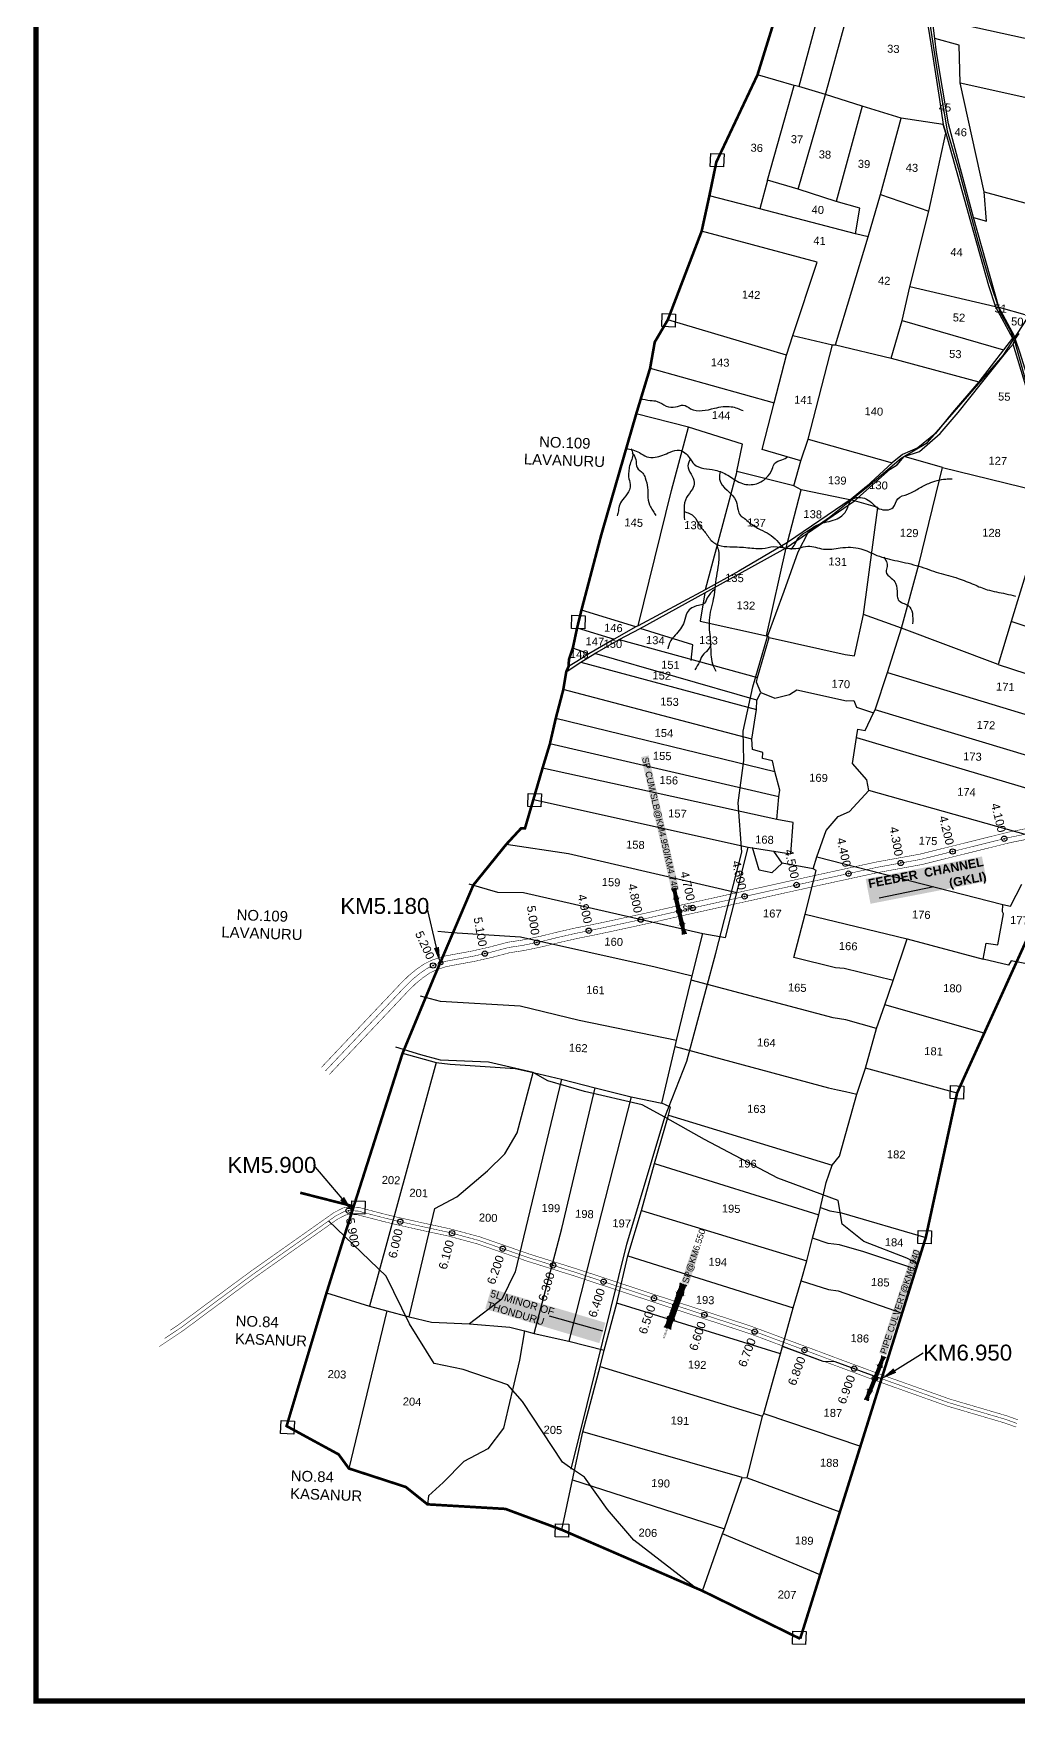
# Model space of a CAD drawing. Header units: inches. Extents: x 192365 to 215363, y 1622330 to 1627331.
# Drawn here: x 192365 to 194222, y 1622471 to 1625618 of the extents above; entities that cross this region are included whole.
import ezdxf
from ezdxf import colors
from ezdxf.entities.mleader import LeaderData, LeaderLine
from ezdxf.enums import TextEntityAlignment as Align
from ezdxf.math import Vec2, Vec3

# ---------------------------------------------------------------- set-up
doc = ezdxf.new("R2010")
doc.units = ezdxf.units.IN
doc.header["$LTSCALE"] = 15
doc.header["$MEASUREMENT"] = 0
doc.header["$PDMODE"] = 32
doc.header["$PDSIZE"] = 10
doc.linetypes.add('HIDDEN2', pattern=[0.1875, 0.125, -0.0625])
for name, color, linetype in [('CANAL1', 7, 'Continuous'), ('CHANAGE', 1, 'Continuous'), ('CS', 134, 'Continuous'), ('PAPER SIZE', 5, 'Continuous'), ('PLOT', 7, 'Continuous'), ('PLOT NO', 7, 'Continuous'), ('POINT', 2, 'Continuous'), ('RE REMARKS', 7, 'Continuous'), ('ROAD', 1, 'Continuous'), ('STREAM', 4, 'Continuous'), ('STRUCTURE', 5, 'Continuous'), ('TEXT', 1, 'Continuous'), ('text2', 7, 'Continuous'), ('VILLAGE BOUNADRY', 5, 'Continuous'), ('VILLAGE BOUNADRY STONES', 1, 'Continuous'), ('VILLAGE STONES', 240, 'Continuous')]:
    doc.layers.add(name, color=color, linetype=linetype)
doc.styles.add('section', font='romant.shx', dxfattribs={"height": 2})
doc.styles.get("Standard").update_dxf_attribs({"font": 'arial.ttf'})
doc.dimstyles.get("Standard").update_dxf_attribs({"dimtxt": 0.18, "dimasz": 0.18, "dimexe": 0.18, "dimexo": 0.0625, "dimgap": 0.09, "dimtad": 0, "dimtih": 1, "dimtoh": 1, "dimdec": 4, "dimzin": 0, "dimdsep": 46, "dimtxsty": 'Standard', "dimcen": 0.09, "dimadec": 0, "dimazin": 0, "dimtfac": 1, "dimtdec": 4, "dimtofl": 0, "dimtmove": 0, "dimatfit": 3, "dimfxl": 1, "dimtolj": 1, "dimtzin": 0, "dimarcsym": 0})

# ---------------------------------------------------------------- blocks, each defined once
blk = doc.blocks.new('SP')
at = {"layer": 'STRUCTURE'}
h = blk.add_hatch(dxfattribs=at)
h.set_pattern_fill('DASH', color=256, scale=8, style=0)
edge = h.paths.add_edge_path()
edge.add_spline(control_points=[(769825.7, 1706742.1), (769825.3, 1706741.8), (769823.8, 1706740.8), (769820.9, 1706740.3), (769817, 1706739.7), (769811.4, 1706738.9), (769804, 1706739.7), (769798.4, 1706741), (769795.6, 1706741.6)], knot_values=[0, 0, 0, 0, 1.613557, 5.24513, 8.624976, 13.470124, 22.190216, 30.746377, 30.746377, 30.746377, 30.746377], degree=3, periodic=0)
edge.add_line((769795.6, 1706741.6), (769792.6, 1706739.6))
edge.add_line((769792.6, 1706739.6), (769732.6, 1706739.6))
edge.add_line((769732.6, 1706739.6), (769729.6, 1706741.6))
edge.add_spline(control_points=[(769729.6, 1706741.6), (769726.9, 1706740.9), (769721.3, 1706739.5), (769713.9, 1706738.5), (769708.3, 1706739.1), (769704.4, 1706739.6), (769701.5, 1706740), (769700, 1706741), (769699.5, 1706741.3)], knot_values=[0, 0, 0, 0, 8.556161, 17.276253, 22.121402, 25.501247, 29.13282, 30.746377, 30.746377, 30.746377, 30.746377], degree=3, periodic=0)
edge.add_line((769699.5, 1706741.3), (769699.5, 1706722.1))
edge.add_spline(control_points=[(769699.5, 1706722.1), (769700, 1706722.4), (769701.4, 1706723.4), (769704.3, 1706724), (769708.2, 1706724.5), (769713.8, 1706725.3), (769721.2, 1706724.5), (769726.8, 1706723.3), (769729.6, 1706722.6)], knot_values=[0, 0, 0, 0, 1.613557, 5.24513, 8.624976, 13.470124, 22.190216, 30.746377, 30.746377, 30.746377, 30.746377], degree=3, periodic=0)
edge.add_line((769729.6, 1706722.6), (769732.6, 1706724.6))
edge.add_line((769732.6, 1706724.6), (769792.6, 1706724.6))
edge.add_line((769792.6, 1706724.6), (769795.6, 1706722.6))
edge.add_spline(control_points=[(769795.6, 1706722.6), (769798.4, 1706723.3), (769803.9, 1706724.8), (769811.3, 1706725.8), (769817, 1706725.1), (769820.9, 1706724.7), (769823.8, 1706724.2), (769825.2, 1706723.3), (769825.7, 1706723)], knot_values=[0, 0, 0, 0, 8.556161, 17.276253, 22.121402, 25.501247, 29.13282, 30.746377, 30.746377, 30.746377, 30.746377], degree=3, periodic=0)
edge.add_line((769825.7, 1706723), (769825.7, 1706742.1))
h.paths.add_polyline_path([(769764.2, 1706732.1, -1), (769761.1, 1706732.1, -1)], flags=0)
h.paths.add_polyline_path([(769761.1, 1706732.1, 1), (769764.2, 1706732.1, 1)], flags=16)
at = {"layer": 'STRUCTURE', "const_width": 0.628}
for points in [[(769726.6, 1706747.6), (769726.6, 1706743.6), (769732.6, 1706739.6), (769792.6, 1706739.6), (769798.6, 1706743.6), (769798.6, 1706747.6)], [(769726.6, 1706716.6), (769726.6, 1706720.6), (769732.6, 1706724.6), (769792.6, 1706724.6), (769798.6, 1706720.6), (769798.6, 1706716.6)]]:
    blk.add_lwpolyline(points, dxfattribs=at)
at = {"layer": 'STRUCTURE', "color": 3}
blk.add_lwpolyline([(769732.6, 1706724.6), (769792.6, 1706724.6)], dxfattribs=at)
blk.add_lwpolyline([(769732.6, 1706724.6), (769792.6, 1706724.6)], dxfattribs=at)
at = {"layer": 'STRUCTURE', "color": 0}
blk.add_circle((769762.6, 1706732.1), 1.55, dxfattribs=at)
at = {"layer": 'STRUCTURE'}
for points in [[(769699.5, 1706741.3), (769700.9, 1706740.5), (769704.4, 1706739.6), (769707.8, 1706739.2), (769712.6, 1706738.8), (769721.3, 1706739.7), (769729.6, 1706741.6)], [(769699.5, 1706722.1), (769700.9, 1706723), (769704.4, 1706724), (769707.7, 1706724.5), (769712.5, 1706725), (769721.2, 1706724.4), (769729.6, 1706722.6)], [(769825.7, 1706742.1), (769824.3, 1706741.3), (769820.8, 1706740.3), (769817.5, 1706739.8), (769812.7, 1706739.2), (769804, 1706739.9), (769795.6, 1706741.6)], [(769825.7, 1706723), (769824.3, 1706723.8), (769820.8, 1706724.7), (769817.4, 1706725.1), (769812.6, 1706725.5), (769803.9, 1706724.6), (769795.6, 1706722.6)]]:
    blk.add_spline(points, degree=3, dxfattribs=at)
at = {"layer": 'STRUCTURE', "color": 0}
blk.add_text('STREAM', height=5, dxfattribs=at).set_placement((769684.3, 1706732.1), align=Align.MIDDLE_CENTER)
for points in [[(769727.4, 1706732.1), (769700.8, 1706732.1)], [(769824.4, 1706732.1), (769800.5, 1706732.1)]]:
    blk.add_leader(points, dimstyle='Standard', override={"dimasz": 10, "dimgap": 0.09, "dimtad": 0}, dxfattribs=at)
blk = doc.blocks.new('PIPE C')
at = {"layer": 'STRUCTURE'}
h = blk.add_hatch(dxfattribs=at)
h.set_pattern_fill('DASH', color=256, scale=5.6, angle=-90, style=0)
h.set_pattern_definition([(270, (-1194663.9188, 538833.8274), (0.7, -0.7), [0.7, -0.7])])
edge = h.paths.add_edge_path()
edge.add_spline(control_points=[(4.6, -44.2), (4.4, -43.9), (3.7, -42.8), (3.2, -40.8), (2.9, -38.1), (2.3, -34.2), (2.9, -29), (3.8, -25), (4.2, -23.1)], knot_values=[0, 0, 0, 0, 1.613557, 5.24513, 8.624976, 13.470124, 22.190216, 30.746377, 30.746377, 30.746377, 30.746377], degree=3, periodic=0)
edge.add_line((4.2, -23.1), (2.8, -21))
edge.add_line((2.8, -21), (2.8, 21))
edge.add_line((2.8, 21), (4.2, 23.1))
edge.add_spline(control_points=[(4.2, 23.1), (3.7, 25), (2.7, 28.9), (2, 34.1), (2.4, 38), (2.7, 40.8), (3.1, 42.8), (3.8, 43.8), (4, 44.2)], knot_values=[0, 0, 0, 0, 8.556161, 17.276253, 22.121402, 25.501247, 29.13282, 30.746377, 30.746377, 30.746377, 30.746377], degree=3, periodic=0)
edge.add_line((4, 44.2), (-4.6, 44.2))
edge.add_spline(control_points=[(-4.6, 44.2), (-4.4, 43.9), (-3.7, 42.8), (-3.2, 40.8), (-2.9, 38.1), (-2.3, 34.2), (-2.9, 29), (-3.8, 25), (-4.2, 23.1)], knot_values=[0, 0, 0, 0, 1.613557, 5.24513, 8.624976, 13.470124, 22.190216, 30.746377, 30.746377, 30.746377, 30.746377], degree=3, periodic=0)
edge.add_line((-4.2, 23.1), (-2.8, 21))
edge.add_line((-2.8, 21), (-2.8, -21))
edge.add_line((-2.8, -21), (-4.2, -23.1))
edge.add_spline(control_points=[(-4.2, -23.1), (-3.7, -25), (-2.7, -28.9), (-2, -34.1), (-2.4, -38), (-2.7, -40.8), (-3.1, -42.8), (-3.8, -43.8), (-4, -44.2)], knot_values=[0, 0, 0, 0, 8.556161, 17.276253, 22.121402, 25.501247, 29.13282, 30.746377, 30.746377, 30.746377, 30.746377], degree=3, periodic=0)
edge.add_line((-4, -44.2), (4.6, -44.2))
blk.add_circle((0, 0), 0.657)
at = {"layer": 'STRUCTURE', "const_width": 0.44}
for points in [[(-8.4, 25.2), (-5.6, 25.2), (-2.8, 21), (-2.8, -21), (-5.6, -25.2), (-8.4, -25.2)], [(8.4, 25.2), (5.6, 25.2), (2.8, 21), (2.8, -21), (5.6, -25.2), (8.4, -25.2)]]:
    blk.add_lwpolyline(points, dxfattribs=at)
at = {"layer": 'STRUCTURE', "color": 3}
for points in [[(-2.8, 21), (-2.8, -21)], [(-2.8, 21), (-2.8, -21)], [(2.8, 21), (2.8, -21)]]:
    blk.add_lwpolyline(points, dxfattribs=at)
at = {"layer": 'STRUCTURE'}
for points in [[(-4.6, 44.2), (-4, 43.2), (-3.3, 40.8), (-2.9, 38.4), (-2.5, 35.1), (-3, 29), (-4.2, 23.1)], [(4, 44.2), (3.4, 43.2), (2.8, 40.7), (2.5, 38.4), (2.2, 35), (2.8, 28.9), (4.2, 23.1)], [(-4, -44.2), (-3.4, -43.2), (-2.8, -40.7), (-2.5, -38.4), (-2.2, -35), (-2.8, -28.9), (-4.2, -23.1)], [(4.6, -44.2), (4, -43.2), (3.3, -40.8), (2.9, -38.4), (2.5, -35.1), (3, -29), (4.2, -23.1)]]:
    blk.add_spline(points, degree=3, dxfattribs=at)
at = {"layer": 'STRUCTURE', "color": 0}
for points in [[(-0.2, 44.3), (-0.2, 28.7)], [(0, -23.2), (0, -38.9)]]:
    blk.add_leader(points, dimstyle='Standard', override={"dimscale": 0.062085, "dimtxt": 50, "dimasz": 100, "dimgap": 0.09, "dimtad": 0, "dimzin": 2}, dxfattribs=at)

msp = doc.modelspace()

# ---------------------------------------------------------------- linework, layer by layer
at = {"layer": 'CANAL1', "color": 200, "const_width": 1}
for points in [[(194255.3, 1624123.5), (194202.2, 1624112.9), (194035.4, 1624071.5), (193953.8, 1624056.8), (193832.2, 1624030.2), (193579.2, 1623974.2), (193520.2, 1623960.7), (193447.4, 1623944.9), (193414.9, 1623938.1), (193387.1, 1623932.6), (193354.1, 1623925.1), (193320.7, 1623916.9), (193285.7, 1623909.6), (193259, 1623905.6), (193223.8, 1623896.3), (193191.4, 1623889), (193161.5, 1623883.5), (193137.5, 1623879), (193116, 1623871.8), (193101.6, 1623864.8), (193086.9, 1623854.7), (193072.1, 1623842.6), (193056.2, 1623826.9), (193040.7, 1623810.4), (192970.4, 1623736.1), (192907.7, 1623669.8)], [(194259.1, 1624103.9), (194206.6, 1624093.4), (194039.6, 1624052), (193957.7, 1624037.1), (193836.5, 1624010.7), (193583.6, 1623954.7), (193524.5, 1623941.2), (193451.6, 1623925.4), (193418.9, 1623918.5), (193391.3, 1623913), (193358.7, 1623905.7), (193325.1, 1623897.4), (193289.2, 1623889.9), (193263, 1623886), (193228.6, 1623876.9), (193195.4, 1623869.4), (193165.1, 1623863.9), (193142.6, 1623859.6), (193123.6, 1623853.2), (193111.6, 1623847.5), (193099, 1623838.7), (193085.5, 1623827.7), (193070.5, 1623813), (193055.2, 1623796.7), (192985, 1623722.4), (192922.5, 1623656.3)], [(192622.8, 1623174.5), (192638.8, 1623185.2), (192773.5, 1623284.9), (192931, 1623396), (192948.6, 1623405), (192959.3, 1623407), (192977.7, 1623406.1), (193025.8, 1623393.5), (193051.4, 1623387.3), (193101.7, 1623376.1), (193149.4, 1623365.8), (193205.9, 1623350.6), (193299.8, 1623318), (193390.5, 1623289.6), (193574.4, 1623228.9), (193717.3, 1623182.2), (193954.5, 1623093.9), (194092.2, 1623044.8), (194198.6, 1623013.6), (194220.6, 1623005.8)], [(192601.7, 1623143.6), (192646.8, 1623173.7), (192781.7, 1623273.6), (192938.3, 1623384), (192953.2, 1623391.6), (192960.3, 1623392.9), (192975.6, 1623392.1), (193022.4, 1623380), (193048.3, 1623373.7), (193098.7, 1623362.4), (193146.1, 1623352.2), (193201.8, 1623337.2), (193295.5, 1623304.7), (193386.2, 1623276.3), (193570, 1623215.6), (193712.7, 1623168.9), (193949.7, 1623080.7), (194087.9, 1623031.5), (194194.3, 1623000.2), (194217.2, 1622992.1)]]:
    msp.add_lwpolyline(points, dxfattribs=at)
at = {"layer": 'CANAL1', "color": 1, "linetype": 'HIDDEN2', "ltscale": 4, "const_width": 1}
for points in [[(194257.2, 1624113.7), (194204.4, 1624103.1), (194037.5, 1624061.7), (193955.8, 1624046.9), (193834.4, 1624020.4), (193581.9, 1623964.5), (193581.8, 1623964.5), (193581.4, 1623964.4), (193522.4, 1623951), (193449.5, 1623935.2), (193416.9, 1623928.3), (193389.2, 1623922.8), (193356.4, 1623915.4), (193322.9, 1623907.2), (193287.4, 1623899.7), (193261, 1623895.8), (193226.2, 1623886.6), (193193.4, 1623879.2), (193163.3, 1623873.7), (193140, 1623869.3), (193119.8, 1623862.5), (193106.6, 1623856.1), (193092.9, 1623846.7), (193078.8, 1623835.1), (193063.4, 1623819.9), (193048, 1623803.6), (192977.7, 1623729.3), (192976.2, 1623727.6), (192915.1, 1623663)], [(192612.3, 1623159.1), (192642.8, 1623179.4), (192777.6, 1623279.2), (192934.7, 1623390), (192950.9, 1623398.3), (192959.8, 1623400), (192976.6, 1623399.1), (193024.1, 1623386.7), (193049.9, 1623380.5), (193100.2, 1623369.3), (193147.8, 1623359), (193203.8, 1623343.9), (193297.7, 1623311.4), (193388.3, 1623283), (193572.2, 1623222.3), (193715, 1623175.6), (193952.1, 1623087.3), (194090.1, 1623038.1), (194196.5, 1623006.9), (194218.9, 1622998.9)]]:
    msp.add_lwpolyline(points, dxfattribs=at)
at = {"layer": 'CS', "color": 3}
for p in [(192958.9, 1623399.8), (193056.3, 1623379), (193153.9, 1623357.4), (193249.5, 1623328.1), (193344.4, 1623296.7), (193439.6, 1623266), (193534.6, 1623234.7), (193629.6, 1623203.5), (193724.5, 1623172), (193818.2, 1623137.1), (193911.9, 1623102.2)]:
    msp.add_point(p, dxfattribs=at)
at = {"layer": 'PAPER SIZE', "color": 5, "const_width": 10}
msp.add_lwpolyline([(192369.7, 1626801.8), (195785.8, 1626801.8), (195785.8, 1622476.1), (192369.7, 1622476.1)], close=True, dxfattribs=at)
at = {"layer": 'PLOT'}
for points in [[(194210.1, 1625043.5), (194214, 1625047.8), (194184.3, 1625102), (194136.7, 1625271), (194089.4, 1625447.8), (194067.2, 1625582), (194063.9, 1625608.1), (194058.7, 1625647.5), (194053.3, 1625693.2), (194046.2, 1625764.6), (194015.8, 1625862.6), (194012.4, 1625878.4), (193981.6, 1625983.5), (193976.9, 1626002.2), (193961.3, 1626108.5), (193948.3, 1626154.5), (193942.3, 1626179.5), (193932.6, 1626215.4), (193915.2, 1626267.3)], [(193806.5, 1625324.2), (193857.7, 1625503), (193925, 1625748.7), (193932.4, 1625804.2)], [(193887.1, 1625815.1), (193868.1, 1625742.4), (193807.7, 1625517.8)], [(194041.6, 1625693.2), (194056.6, 1625598.4), (194072.9, 1625493.7), (194079.8, 1625446.1), (194085, 1625430.1), (194131, 1625263.3), (194165.3, 1625142.9), (194178.5, 1625102.5), (194184.3, 1625102), (194238.1, 1625087), (194322.8, 1625219.6), (194354.2, 1625266.2), (194403.3, 1625333.1), (194437.4, 1625370.3), (194456.5, 1625390.8), (194473.6, 1625401.9), (194522.9, 1625422.7), (194603, 1625458.3), (194612.8, 1625464)], [(194058.7, 1625647.5), (194449, 1625561.7), (194520.5, 1625547.9)], [(194136.7, 1625271), (194161.2, 1625264), (194156.8, 1625319.7), (194111.9, 1625524.6), (194109.6, 1625596), (194063.9, 1625608.1)], [(193361, 1622798.4), (193380.9, 1622892.7), (193400.5, 1622982.9), (193432.9, 1623106.4), (193440.8, 1623136.8), (193464.4, 1623225.3), (193485.2, 1623314.8), (193511.3, 1623399.9), (193535.8, 1623488.8), (193562.2, 1623579.7), (193565.5, 1623595), (193549.6, 1623602.1), (193574.5, 1623709.4), (193577.1, 1623720.6), (193604.7, 1623834.3), (193606.4, 1623842.4), (193626.4, 1623922.3), (193669.2, 1623914.3), (193690.7, 1623999), (193712.1, 1624084.6), (193792.3, 1624072.2), (193796.7, 1624131.3), (193766.2, 1624136.6), (193769.6, 1624179.3), (193771.6, 1624191.9), (193762.6, 1624227.4), (193758, 1624247.6), (193739.1, 1624252.1), (193739.9, 1624263.1), (193720.3, 1624268.6), (193718.7, 1624288.1), (193727.6, 1624343.9), (193728.4, 1624362), (193736.2, 1624376.3), (193727.5, 1624395.7), (193729.4, 1624404.5), (193751.7, 1624479.8), (193746.8, 1624483.1), (193783.9, 1624648.5), (193786.1, 1624658.9), (193812, 1624757.8), (193798.1, 1624765.4), (193811.4, 1624812.9), (193825.1, 1624853.7), (193871, 1625031.4), (193876.7, 1625031.5), (193938.5, 1625234.7), (193961.4, 1625314.4), (194000.6, 1625458), (193927.2, 1625481.2), (193857.7, 1625503), (193807.7, 1625517.8), (193798.5, 1625519.8), (193729.6, 1625539.7)], [(193938.5, 1625234.7), (193914.6, 1625240.6), (193922.8, 1625288.7), (193878.1, 1625301.4), (193806.5, 1625324.2), (193748.3, 1625341.6), (193798.5, 1625519.8)], [(194111.9, 1625524.6), (194335.6, 1625475.2), (194377.6, 1625465.1), (194512.3, 1625427.4), (194522.9, 1625422.7)], [(193927.2, 1625481.2), (193878.1, 1625301.4)], [(193981.8, 1625006.1), (194002.1, 1625076.8), (194017, 1625140.2), (194052.4, 1625283.3), (194085, 1625430.1), (194079.8, 1625446.1), (194000.6, 1625458)], [(193748.3, 1625341.6), (193734, 1625287.6)], [(193914.6, 1625240.6), (193734, 1625287.6), (193638.9, 1625311.8)], [(193961.4, 1625314.4), (194052.4, 1625283.3)], [(194156.8, 1625319.7), (194354.2, 1625266.2)], [(193811.4, 1624812.9), (193738.5, 1624834), (193761.3, 1624921.9), (193784.6, 1625011.9), (193796.2, 1625048.8), (193842.3, 1625186.9), (193624.4, 1625245.3)], [(194178.5, 1625102.5), (194017, 1625140.2)], [(194178.5, 1625102.5), (194210.1, 1625043.5), (194193.4, 1625021.9), (194146.6, 1624961.6), (194097, 1624903.6), (194064.9, 1624864.1), (194032.1, 1624837.1), (194003, 1624824.7), (193983.4, 1624808.9), (193935, 1624764.1), (193906.5, 1624740.6), (193786.1, 1624658.9), (193694.8, 1624604.9), (193631.3, 1624569.6), (193504.6, 1624501.7), (193500.2, 1624500.1), (193459.8, 1624476.9), (193411.8, 1624449), (193389.1, 1624434.6), (193373.5, 1624425)], [(193784.6, 1625011.9), (193560.6, 1625078.3)], [(194002.1, 1625076.8), (194193.4, 1625021.9)], [(193796.2, 1625048.8), (193871, 1625031.4)], [(194263.8, 1624861.1), (194211.4, 1625032.7), (194215.1, 1625041.8), (194222.7, 1625052.4)], [(194215.1, 1625041.8), (194224.1, 1625016.4), (194272.3, 1624860.7), (194296.1, 1624785), (194314.5, 1624709.6), (194349.8, 1624588.2), (194396.6, 1624483), (194434.9, 1624445.5)], [(193985.3, 1623833.6), (193893.1, 1623856.2), (193876.8, 1623857.4), (193798.1, 1623876.7), (193819.8, 1623958.8), (193840.3, 1624040.7), (193834.5, 1624043.7), (193841.5, 1624066.3), (193859.3, 1624115.9), (193881.7, 1624142.2), (193903.2, 1624152.2), (193939.4, 1624191.3), (193935.6, 1624211.7), (193908.7, 1624242.4), (193916.4, 1624291.6), (193918.9, 1624306.8), (193932.9, 1624304.3), (193948.3, 1624337.7), (193951.3, 1624343.8), (193975, 1624413.9), (194001.3, 1624497.3), (194033.5, 1624617.1), (194078.3, 1624800.2), (194006.4, 1624820.6), (194034.8, 1624830.1), (194074.1, 1624864), (194108.1, 1624903.7), (194151.7, 1624958.7), (194202.1, 1625021.8), (194211.4, 1625032.7)], [(193876.7, 1625031.5), (193981.8, 1625006.1), (194146.6, 1624961.6)], [(193527.2, 1624987), (193761.3, 1624921.9)], [(193798.1, 1624765.4), (193690.5, 1624792.6), (193701.4, 1624843.9), (193599.5, 1624876.2), (193501.1, 1624901.2)], [(193504.6, 1624501.7), (193567.4, 1624756.6), (193599.5, 1624876.2)], [(193825.1, 1624853.7), (193983.4, 1624808.9)], [(193369.2, 1624415.4), (193396.8, 1624433.4), (193423.2, 1624449.4), (193468.9, 1624475.9), (193508.8, 1624496.7), (193630.7, 1624563.8), (193783.9, 1624648.5), (193912.4, 1624737.4), (193979.8, 1624796.7), (193993.1, 1624805.2), (194006.4, 1624820.6)], [(193690.5, 1624792.6), (193631.3, 1624569.6)], [(194078.3, 1624800.2), (194286.4, 1624749.1)], [(194183.1, 1624428.9), (194001.3, 1624497.3), (193929.4, 1624523.1), (193956.6, 1624725), (193912.4, 1624737.4), (193812, 1624757.8)], [(194291.4, 1624769.5), (194286.4, 1624749.1), (194278.9, 1624716.3), (194241.6, 1624620.4), (194207.6, 1624510.2), (194183.1, 1624428.9), (194390.2, 1624361.8)], [(193630.7, 1624563.8), (193621.5, 1624510.3), (193746.8, 1624483.1)], [(193500.2, 1624500.1), (193397.8, 1624531.3)], [(193751.7, 1624479.8), (193894.7, 1624447.9), (193912.6, 1624445.3), (193929.4, 1624523.1)], [(194434.9, 1624445.5), (194430.1, 1624436.6), (194207.6, 1624510.2)], [(193389.7, 1624498), (193459.8, 1624476.9)], [(193468.9, 1624475.9), (193729.4, 1624404.5)], [(193604.8, 1624436.5), (193607.9, 1624465.8), (193508.8, 1624496.7)], [(193411.8, 1624449), (193381.5, 1624459.7)], [(193728.4, 1624362), (193423.2, 1624449.4)], [(193396.8, 1624433.4), (193727.6, 1624343.9)], [(193975, 1624413.9), (194368, 1624294.4)], [(193718.7, 1624288.1), (193363.6, 1624381.5)], [(193736.2, 1624376.3), (193762.4, 1624365.5), (193790.1, 1624372.6), (193804.1, 1624381), (193897.6, 1624360.2), (193911, 1624361.3), (193916.2, 1624348.7), (193948.3, 1624337.7)], [(193349.5, 1624327.9), (193762.6, 1624227.4)], [(194343.7, 1624225.5), (193951.3, 1624343.8)], [(193916.4, 1624291.6), (194326.1, 1624169.4)], [(193769.6, 1624179.3), (193338.4, 1624279.6)], [(193766.2, 1624136.6), (193324.4, 1624233.4)], [(194301.3, 1624090), (193939.4, 1624191.3)], [(193307.3, 1624174.8), (193712.1, 1624084.6)], [(193690.7, 1623999), (193373.7, 1624071.9), (193256, 1624089.9)], [(193775.9, 1624054.8), (193757, 1624036.4), (193732.6, 1624041.3), (193720.5, 1624084)], [(193834.5, 1624043.7), (193775.9, 1624054.8), (193760.3, 1624077.4)], [(193841.5, 1624066.3), (194192.4, 1623976.8)], [(193185.8, 1624015.7), (193239.8, 1624000.2), (193288.5, 1623999.1), (193626.4, 1623922.3)], [(193625.7, 1622683.6), (193663.4, 1622790.7), (193667.2, 1622800.3), (193700.5, 1622896.8), (193710.2, 1622896.2), (193738.8, 1623012.4), (193741.7, 1623017.8), (193773, 1623130.1), (193776.9, 1623144), (193797.1, 1623216.9), (193812.1, 1623267.9), (193822.4, 1623305.4), (193833.4, 1623348), (193845.3, 1623392), (193848.5, 1623406.1), (193859.2, 1623453.2), (193870.2, 1623485.4), (193884.5, 1623502.4), (193916.9, 1623619.5), (193933, 1623668.5), (193953.8, 1623743.3), (193969.9, 1623787.9), (193985.3, 1623833.6), (194011.5, 1623912), (194155.2, 1623873.4), (194160.5, 1623903.7), (194182.8, 1623900.9), (194193.7, 1623959.2), (194191.4, 1623962.8), (194192.4, 1623976.8), (194206.8, 1623973.3), (194228, 1624015)], [(193819.8, 1623958.8), (194011.5, 1623912)], [(193126.9, 1623926.2), (193153.4, 1623924.1), (193282.9, 1623915.8), (193536.8, 1623859.5), (193606.4, 1623842.4)], [(194233.8, 1623865.7), (194207.8, 1623870.4), (194202.6, 1623862.1), (194155.2, 1623873.4)], [(193953.8, 1623743.3), (193896.2, 1623759.4), (193872, 1623763.4), (193604.7, 1623834.3)], [(193577.1, 1623720.6), (193393.5, 1623758.2), (193282.5, 1623785.4), (193132.4, 1623794.2), (193094.4, 1623804.1)], [(194157.2, 1623734.4), (193969.9, 1623787.9)], [(193060.6, 1623696.4), (193124.2, 1623679.3), (193150.5, 1623675.7), (193272.8, 1623668), (193307.1, 1623659.9), (193360, 1623647.3), (193423.8, 1623631.4), (193491.7, 1623614.2), (193549.6, 1623602.1)], [(193574.5, 1623709.4), (193863.4, 1623631.3), (193880.3, 1623627.2), (193895.8, 1623624.5), (193916.9, 1623619.5)], [(193124.2, 1623679.3), (192998.3, 1623219.9)], [(193072.8, 1623199.7), (193121.7, 1623403.7), (193162.7, 1623426), (193220.8, 1623475.1), (193253.4, 1623507), (193276.6, 1623546.3), (193307.1, 1623659.9)], [(194105.9, 1623621.5), (193933, 1623668.5)], [(193360, 1623647.3), (193272.6, 1623284.4), (193247.5, 1623233.1), (193186.6, 1623186.4)], [(193308.4, 1623168.6), (193360.8, 1623366), (193423.8, 1623631.4)], [(194046.9, 1623349.4), (194105.9, 1623621.5)], [(193491.7, 1623614.2), (193407.9, 1623287.9), (193374.1, 1623153.8)], [(193562.2, 1623579.7), (193870.2, 1623485.4)], [(193535.8, 1623488.8), (193845.3, 1623392)], [(193848.5, 1623406.1), (193866, 1623399.7), (193888, 1623395.8), (194046.9, 1623349.4)], [(193511.3, 1623399.9), (193822.4, 1623305.4)], [(194028.2, 1623289.5), (193930.4, 1623322.4), (193884.2, 1623335.6), (193862.7, 1623337.9), (193833.4, 1623348)], [(193485.2, 1623314.8), (193797.1, 1623216.9)], [(192917.3, 1623245), (192998.3, 1623219.9), (193030.7, 1623210.9), (193072.8, 1623199.7), (193114.9, 1623189.9), (193186.6, 1623186.4), (193263.1, 1623180.3), (193290.2, 1623173.5), (193308.4, 1623168.6), (193374.1, 1623153.8), (193440.8, 1623136.8)], [(193812.1, 1623267.9), (193863.8, 1623251), (193881.7, 1623249), (194002.4, 1623207)], [(193773, 1623130.1), (193464.4, 1623225.3)], [(193030.7, 1623210.9), (192959.4, 1622914.1)], [(193290.2, 1623173.5), (193280.9, 1623118), (193259.6, 1623027.7), (193251.1, 1622989.8), (193221.3, 1622950.8), (193175.8, 1622927), (193137.2, 1622887.6), (193109.7, 1622862.4), (193107.6, 1622846.5)], [(193963.6, 1623082.9), (193876.3, 1623114.9), (193853.2, 1623115.7), (193776.9, 1623144)], [(193432.9, 1623106.4), (193738.8, 1623012.4)], [(193741.7, 1623017.8), (193923.8, 1622956)], [(193700.5, 1622896.8), (193400.5, 1622982.9)], [(193380.9, 1622892.7), (193667.2, 1622800.3)], [(193710.2, 1622896.2), (193885.1, 1622832.6)], [(193847.8, 1622713.6), (193663.4, 1622790.7)]]:
    msp.add_lwpolyline(points, dxfattribs=at)
at = {"layer": 'POINT'}
for p in [(193582, 1623964, 14), (193575, 1623220, 97), (193951, 1623084, 98)]:
    msp.add_point(p, dxfattribs=at)
at = {"layer": 'ROAD'}
for points in [[(194037, 1625750.9), (194069.5, 1625537.9), (194086.9, 1625434.5), (194109.6, 1625357.5), (194145.9, 1625224.2), (194165.7, 1625155.7), (194187.3, 1625091.9), (194206.4, 1625057.5), (194215.3, 1625034.6), (194236.3, 1624959.4)], [(193378.4, 1622912.5), (193483.1, 1623337), (193554.7, 1623576), (193596.6, 1623681.8), (193651, 1623884.8), (193699.9, 1624075.4), (193693.3, 1624168.1), (193703.8, 1624248.3), (193702.6, 1624303.6), (193720.6, 1624386.7), (193748.6, 1624481.9), (193780.1, 1624567), (193806.2, 1624641.1), (193825.5, 1624679.1), (193865.7, 1624706.2), (193937.5, 1624764), (194000.8, 1624817.8), (194050.4, 1624846.9), (194192.7, 1625011.1), (194274.1, 1625135.5)], [(194031.3, 1623299.5), (194011.2, 1623310.1), (193930.1, 1623342), (193889, 1623374.2), (193881.5, 1623419.1), (193767.9, 1623460.8), (193629.7, 1623533.9), (193554.7, 1623576), (193512.1, 1623599.2), (193403.4, 1623624.1), (193334.2, 1623644.5), (193307.1, 1623659.9), (193222.3, 1623679.4), (193132.1, 1623683.7), (193094.8, 1623693.3), (193047.8, 1623707.7)], [(193617.7, 1622685.3), (193496.3, 1622779), (193446.9, 1622836.7), (193403.8, 1622897.8), (193375.6, 1622916.7), (193361.8, 1622925.8), (193286.8, 1623040.4), (193259.1, 1623071.9), (193175, 1623100.3), (193120.2, 1623111.7), (193073.7, 1623186.7), (193029.7, 1623276.2), (192920.9, 1623380.5)]]:
    msp.add_lwpolyline(points, dxfattribs=at)
at = {"layer": 'STREAM'}
for points in [[(193508.3, 1624930.1), (193527.6, 1624926.6), (193540.7, 1624924.6), (193557.5, 1624915.8), (193574.9, 1624914.1), (193589.7, 1624917.7), (193603.4, 1624910.9), (193648.7, 1624911.7), (193680.3, 1624914.7), (193702.6, 1624907.2)], [(193491.2, 1624835.5), (193494.7, 1624826.1), (193492.6, 1624815.1), (193488.7, 1624803.5), (193486.9, 1624791.8), (193486.6, 1624782.5), (193489.6, 1624768.3), (193488.2, 1624758), (193478.3, 1624743.1), (193469.9, 1624730.3), (193467.4, 1624718.3), (193465, 1624709.1)], [(193481.7, 1624836.2), (193507, 1624828.3), (193521, 1624820.2), (193536.7, 1624819.5), (193565.1, 1624828.9), (193582.4, 1624832.8), (193601.1, 1624818.9), (193610.5, 1624806.2), (193649.6, 1624795.1), (193673.6, 1624785.5), (193698, 1624771), (193724.7, 1624768.7), (193746.2, 1624780.5), (193757.3, 1624797.2), (193762, 1624807.5), (193775.6, 1624814.8), (193787.2, 1624820)], [(193493.7, 1624827.1), (193500.2, 1624815.2), (193502.8, 1624799.9), (193513.4, 1624789.5), (193518, 1624780.4), (193522.5, 1624762.3), (193523.2, 1624743.3), (193527.8, 1624725.9), (193533, 1624717.8), (193538.3, 1624709.6)], [(193603.2, 1624817.1), (193598.6, 1624803.1), (193610.6, 1624772), (193607, 1624759.3), (193595.8, 1624743.5), (193591.2, 1624722.6), (193591.9, 1624701.5)], [(193659.3, 1624793), (193658.1, 1624778.2), (193689.5, 1624736.4), (193693, 1624720), (193697.5, 1624709.8), (193704.2, 1624704.8)], [(193792.7, 1624645.7), (193800.3, 1624655.8), (193807.7, 1624668.4), (193823.6, 1624680.2), (193844.5, 1624693), (193876.6, 1624701.9), (193888.9, 1624709), (193899.1, 1624723.5), (193906.9, 1624739.1), (193935, 1624740.6), (193959.2, 1624722.5), (193985.3, 1624725), (193994.1, 1624741.3), (194013.1, 1624749.9), (194033.2, 1624760.3), (194052.6, 1624770.1), (194084.4, 1624778.3), (194096.5, 1624778.9)], [(193590.7, 1624717.4), (193610.4, 1624707.4), (193620.2, 1624691.5), (193632.8, 1624675.5), (193639, 1624666.7), (193656.2, 1624653.7), (193677.5, 1624650.9), (193695.8, 1624650.2), (193726.8, 1624647.7), (193738.2, 1624647.4), (193760.7, 1624651), (193784.5, 1624648.1), (193807.3, 1624648.4), (193824.7, 1624651.9), (193853.8, 1624646.4), (193885.7, 1624648.7), (193924.3, 1624647), (193954.7, 1624634.5), (193993.4, 1624624.1), (194033.8, 1624614.1), (194071, 1624601.7), (194107.9, 1624591.1), (194137.9, 1624579.4), (194162.8, 1624569.9), (194198.1, 1624562.1), (194215.9, 1624557.7)], [(193704.7, 1624704.7), (193714.7, 1624696), (193735, 1624683.2), (193751.6, 1624674.4), (193779, 1624647.9)], [(193652.8, 1624654.3), (193655.9, 1624643.5), (193656.6, 1624625.5), (193655.1, 1624612.5), (193651.2, 1624589.8), (193648.6, 1624565.1), (193645.2, 1624547.3), (193640.4, 1624527.4), (193638.3, 1624507.8), (193640.9, 1624472.4), (193642.3, 1624443.3), (193646.2, 1624426.3), (193651.3, 1624416.1)], [(193967.8, 1624631.6), (193974, 1624613.4), (193972, 1624603.5), (193981.9, 1624591.8), (193989.9, 1624582.2), (193992.9, 1624560.3), (193995, 1624550.9), (194013.6, 1624539.9), (194022.1, 1624505.5)], [(193649.1, 1624570.8), (193635.1, 1624554.4), (193628.8, 1624543.2), (193618.3, 1624540.2), (193597.1, 1624526.8), (193591.3, 1624509), (193574.6, 1624484.1), (193564.4, 1624470.6), (193560.9, 1624458.3)], [(193642.4, 1624467.1), (193633.3, 1624453.6), (193628.3, 1624449), (193620.2, 1624434.1), (193611.7, 1624418.9)]]:
    msp.add_spline(points, degree=3, dxfattribs=at)
at = {"layer": 'text2'}
msp.add_circle((193133, 1623866.9), 3.81, dxfattribs=at)
at = {"layer": 'text2', "color": 3}
for p in [(194194.8, 1624100.7), (194097.5, 1624076.6), (193901.3, 1624035), (193999.6, 1624054.9), (193803.3, 1624013.6), (193607.5, 1623970.2), (193705.4, 1623991.9), (193509.6, 1623948.2), (193313.7, 1623905.2), (193411.5, 1623927.2), (193215.7, 1623884.2), (193118.2, 1623861.7)]:
    msp.add_point(p, dxfattribs=at)
at = {"layer": 'VILLAGE BOUNADRY', "const_width": 5}
for points in [[(193810.1, 1622593.2), (193625.7, 1622683.6), (193361, 1622798.4), (193254.4, 1622837.9), (193107.6, 1622846.5), (193066.7, 1622879.2), (192959.4, 1622914.1), (192940.1, 1622940.6), (192842, 1622994), (192917.3, 1623245), (192968.5, 1623407.9), (192867.7, 1623433.6), (192968.5, 1623407.9), (193060.6, 1623696.4), (193119.7, 1623839), (193119.7, 1623839), (193194, 1624013.3), (193194, 1624013.3), (193256, 1624089.9), (193284.2, 1624120.4), (193291.3, 1624120.1), (193307.3, 1624174.8), (193324.4, 1624233.4), (193338.4, 1624279.6), (193349.5, 1624327.9), (193363.6, 1624381.5), (193369.2, 1624415.4), (193373.5, 1624425), (193374.3, 1624438.7), (193381.5, 1624459.7), (193389.7, 1624498), (193397.8, 1624531.3), (193435.2, 1624673.3), (193501.1, 1624901.2), (193527.2, 1624987), (193536, 1625036.4), (193560.6, 1625078.3), (193624.4, 1625245.3), (193638.9, 1625311.8), (193652.1, 1625375.6), (193729.6, 1625539.7), (193758.4, 1625632.6)], [(193810.1, 1622593.2), (193625.7, 1622683.6), (193361, 1622798.4), (193254.4, 1622837.9), (193107.6, 1622846.5), (193066.7, 1622879.2), (192959.4, 1622914.1), (192940.1, 1622940.6), (192842, 1622994), (192917.3, 1623245), (192968.5, 1623407.9), (192867.7, 1623433.6), (192968.5, 1623407.9), (193060.6, 1623696.4), (193119.7, 1623839), (193119.7, 1623839), (193194, 1624013.3), (193194, 1624013.3), (193256, 1624089.9), (193284.2, 1624120.4), (193291.3, 1624120.1), (193307.3, 1624174.8), (193324.4, 1624233.4), (193338.4, 1624279.6), (193349.5, 1624327.9), (193363.6, 1624381.5), (193369.2, 1624415.4), (193373.5, 1624425), (193374.3, 1624438.7), (193381.5, 1624459.7), (193389.7, 1624498), (193397.8, 1624531.3), (193435.2, 1624673.3), (193501.1, 1624901.2), (193527.2, 1624987), (193536, 1625036.4), (193560.6, 1625078.3), (193624.4, 1625245.3), (193638.9, 1625311.8), (193652.1, 1625375.6), (193729.6, 1625539.7), (193758.4, 1625632.6)], [(193810.1, 1622593.2), (194046.9, 1623349.4), (194105.9, 1623621.5), (194291.6, 1624030.4)], [(193810.1, 1622593.2), (194046.9, 1623349.4), (194105.9, 1623621.5), (194291.6, 1624030.4)]]:
    msp.add_lwpolyline(points, dxfattribs=at)
at = {"layer": 'VILLAGE BOUNADRY STONES'}
for points in [[(193641.6, 1625391.8), (193666.6, 1625390.9), (193665.8, 1625366.4), (193640.7, 1625367.3)], [(193550, 1625090.1), (193575, 1625089.2), (193574.2, 1625064.7), (193549.1, 1625065.5)], [(193379.7, 1624521.6), (193404.7, 1624520.7), (193403.9, 1624496.2), (193378.8, 1624497)], [(193297.4, 1624186), (193322.4, 1624185.1), (193321.5, 1624160.6), (193296.5, 1624161.5)], [(194093.6, 1623635.5), (194118.6, 1623634.6), (194117.8, 1623610.1), (194092.7, 1623611)], [(192965, 1623418.4), (192990, 1623417.6), (192989.2, 1623393), (192964.1, 1623393.9)], [(194032.7, 1623362.5), (194057.8, 1623361.6), (194056.9, 1623337.1), (194031.9, 1623337.9)], [(192831.6, 1623004.3), (192856.7, 1623003.4), (192855.8, 1622978.9), (192830.8, 1622979.7)], [(193349.2, 1622809.9), (193374.2, 1622809), (193373.4, 1622784.5), (193348.3, 1622785.4)], [(193796.2, 1622607.8), (193821.3, 1622607), (193820.4, 1622582.4), (193795.4, 1622583.3)]]:
    msp.add_lwpolyline(points, close=True, dxfattribs=at)

# ---------------------------------------------------------------- block references
at = {"layer": 'CHANAGE', "color": 3, "rotation": 338.1635905768741}
msp.add_blockref('PIPE C', (193951, 1623084, 98), dxfattribs=at)
at = {"layer": 'STRUCTURE', "color": 0, "xscale": 0.7, "yscale": 0.7, "zscale": 0.7, "rotation": 69.95576227030226}
msp.add_blockref('SP', (1131238.8, 707541.9, 97), dxfattribs=at)
at = {"layer": 'text2', "color": 3, "rotation": 192.8371834254908}
msp.add_blockref('PIPE C', (193582, 1623964, 14), dxfattribs=at)

# ---------------------------------------------------------------- texts
at = {"layer": 'CHANAGE'}
for s, rotation, p in [('4.100', 283.9262, (194190.9, 1624113)), (' 4.200', 283.9262, (194092.8, 1624089.3)), ('4.400', 282.3214, (193898.6, 1624047.7)), (' 4.300', 280.2594, (193996.4, 1624068.1)), ('4.500', 282.4795, (193800.5, 1624025.9)), ('4.700', 282.8594, (193604.3, 1623984.3)), ('4.600', 282.4795, (193701.4, 1624004.6)), ('4.800', 282.2392, (193505, 1623961.1)), ('5.000', 278.3834, (193311, 1623919.3)), ('4.900', 282.7281, (193410.6, 1623941.3)), ('5.100', 280.2845, (193212.2, 1623897.8)), ('5.200', 294.6355, (193114.4, 1623874.6)), ('6.000', 77.4706, (193053.3, 1623365.4)), ('6.100', 74.8662, (193150.3, 1623343.9)), ('6.300', 72.6049, (193340.2, 1623283.4)), ('6.400', 71.7343, (193435.2, 1623252.7)), ('6.500', 71.7343, (193530.2, 1623221.4)), ('6.600', 71.8773, (193625.2, 1623190.2)), ('6.700', 69.5815, (193719.6, 1623158.9)), ('6.800', 69.5815, (193813.3, 1623124)), ('6.900', 69.5815, (193907, 1623089.1))]:
    msp.add_text(s, height=16, rotation=rotation, dxfattribs=at).set_placement(p, align=Align.MIDDLE_RIGHT)
msp.add_text('5.900', height=16, rotation=280.8049, dxfattribs=at).set_placement((192961.5, 1623386), align=Align.MIDDLE_LEFT)
at = {"layer": 'CHANAGE', "color": 1}
msp.add_text('6.200', height=16, rotation=70.8913, dxfattribs=at).set_placement((193244.9, 1623314.8), align=Align.MIDDLE_RIGHT)
at = {"layer": 'PLOT NO'}
for s, p in [('33', (193985.7, 1625588.9)), ('45', (194083.1, 1625478.6)), ('37', (193804.1, 1625418.5)), ('46', (194112.8, 1625431.9)), ('36', (193728.3, 1625402.4)), ('38', (193856.8, 1625389.8)), ('39', (193930.5, 1625372)), ('43', (194020.8, 1625364.9)), ('40', (193843.3, 1625285.6)), ('41', (193846.6, 1625227.3)), ('44', (194104.9, 1625205.8)), ('142', (193717.6, 1625125.6)), ('42', (193968.5, 1625152)), ('51', (194188, 1625099.5)), ('52', (194109.5, 1625082.6)), ('50', (194219.4, 1625075.1)), ('143', (193659.3, 1624997.9)), ('53', (194102.6, 1625013.9)), ('141', (193816.3, 1624927.5)), ('140', (193949, 1624905.8)), ('55', (194194.9, 1624933.6)), ('144', (193661.2, 1624898.5)), ('127', (194182.6, 1624812.7)), ('139', (193880, 1624775.8)), ('130', (193957.8, 1624766.6)), ('145', (193496.4, 1624696.2)), ('136', (193609.2, 1624691.3)), ('137', (193727.6, 1624696.1)), ('138', (193833.8, 1624712.1)), ('129', (194015.6, 1624676.9)), ('128', (194170.7, 1624677.1)), ('131', (193880.9, 1624622.7)), ('135', (193686.3, 1624592)), ('132', (193707.8, 1624540.2)), ('146', (193458.1, 1624497.9)), ('147', (193423.2, 1624472.3)), ('150', (193457.1, 1624467.9)), ('134', (193537.1, 1624474.6)), ('133', (193637.4, 1624474.6)), ('148', (193393.7, 1624448.3)), ('152', (193549.2, 1624408.1)), ('151', (193565.6, 1624428.2)), ('170', (193886.7, 1624392.2)), ('171', (194196.9, 1624386.8)), ('153', (193563.8, 1624358.8)), ('172', (194160.3, 1624314.7)), ('154', (193553.3, 1624299.8)), ('155', (193550.1, 1624256.6)), ('173', (194134.9, 1624255.5)), ('169', (193844.7, 1624215.4)), ('156', (193562.5, 1624210.8)), ('174', (194123.6, 1624188.7)), ('157', (193578.8, 1624148)), ('158', (193499.5, 1624089.3)), ('168', (193742.8, 1624098.9)), ('175', (194051.2, 1624096.6)), ('159', (193453.7, 1624018.7)), ('167', (193757.6, 1623959.7)), ('176', (194038.4, 1623957.5)), ('177', (194223.6, 1623947.1)), ('160', (193458.6, 1623906.4)), ('166', (193900.7, 1623898.2)), ('161', (193424.2, 1623815.6)), ('165', (193804.7, 1623820)), ('180', (194097.2, 1623818.9)), ('164', (193746.4, 1623716.4)), ('162', (193391.8, 1623706.4)), ('181', (194061.6, 1623700.1)), ('163', (193727.7, 1623591.6)), ('196', (193710.7, 1623488.5)), ('182', (193991.2, 1623505.8)), ('202', (193038.9, 1623457.4)), ('201', (193091, 1623433.2)), ('199', (193340.2, 1623404.7)), ('198', (193403.4, 1623393.6)), ('195', (193680, 1623403.6)), ('200', (193222, 1623386.5)), ('197', (193473.6, 1623375.9)), ('184', (193987.2, 1623340.2)), ('194', (193654.9, 1623303.2)), ('185', (193961.2, 1623264.9)), ('193', (193630.9, 1623231.5)), ('186', (193922.5, 1623159.3)), ('192', (193615.9, 1623109.6)), ('203', (192937, 1623091.5)), ('204', (193078.6, 1623040)), ('187', (193871.8, 1623018.8)), ('205', (193344, 1622986.8)), ('191', (193583.5, 1623004.1)), ('188', (193865, 1622924.8)), ('190', (193547.1, 1622886.2)), ('206', (193523, 1622792.9)), ('189', (193817.7, 1622778.2)), ('207', (193785.3, 1622676.2))]:
    msp.add_text(s, height=15.07, rotation=357.9922, dxfattribs=at).set_placement(p, align=Align.MIDDLE_CENTER)
at = {"layer": 'POINT', "style": 'section'}
msp.add_text(' SP', height=10, dxfattribs=at).set_placement((193582, 1623964, 14))
at = {"layer": 'STRUCTURE', "color": 5, "attachment_point": 1, "bg_fill": 1, "box_fill_scale": 1.1, "bg_fill_color": 7, "bg_fill_true_color": 16777215, "bg_fill_transparency": 0}
for s, insert, char_height, width, rotation in [('\\pi0.87307;SP CUM SLB@KM4.950/KM4.740', (193523.4, 1624256.2, 14), 12, 256.728, 282.8372), ('\\pi1.44345;{\\fArial|b1|i0|c0|p34;\\C1;FEEDER  CHANNEL \\P\\pi151.28291;(GKLI)}', (193935.6, 1624023.6), 16.64, 219.875, 10.9378), ('SP@KM6.550', (193587.4, 1623265.6), 12, 63.559, 71.8773), ('PIPE CULVERT@KM6.940', (193960.5, 1623132.5), 12, 204.537, 71.7731), ('{\\C1;5L MINOR OF \\PTHONDURU}', (193228.7, 1623251.2, -19), 14, 221.827, 343.3834)]:
    msp.add_mtext(s, dxfattribs=dict(at, insert=insert, char_height=char_height, width=width, rotation=rotation))
at = {"layer": 'TEXT', "width": 213.742, "attachment_point": 1, "rotation": 357.9922}
for s, insert, char_height in [('\\pi60.17399;NO.109\\P\\pi32.57539;LAVANURU', (193258.3, 1624860.8), 20.099), ('\\pi60.17399;NO.109\\P\\pi32.57539;LAVANURU', (192688.1, 1623969.6), 20.099), ('NO.84\\PKASANUR', (192746.4, 1623202.4), 20.1), ('NO.84\\PKASANUR', (192850.3, 1622910.6), 20.1)]:
    msp.add_mtext(s, dxfattribs=dict(at, insert=insert, char_height=char_height))

# ---------------------------------------------------------------- leaders
at = {"layer": 'RE REMARKS', "color": 1}
for points in [[(193959.1, 1623989.3, -19), (194061.8, 1624010.5, -19)], [(193438.4, 1623172.9, -19), (193337.5, 1623201, -19)]]:
    msp.add_leader(points, dimstyle='Standard', override={"dimasz": 45}, dxfattribs=at)
at = {"layer": 'VILLAGE STONES', "color": 1}
ml = msp.add_multileader_mtext('Standard', dxfattribs=at)
ml.set_content('KM5.180', color=1)
ml.set_leader_properties()
ml.build(insert=Vec2(0, 0))
ml.multileader.update_dxf_attribs({"dogleg_length": 0.36, "arrow_head_size": 30})
ctx = ml.context
ctx.base_point, ctx.char_height, ctx.arrow_head_size, ctx.landing_gap_size, ctx.plane_origin = Vec3(192943.3, 1623973.8), 30, 30, 0.09, Vec3(192682.2, 1623723)
notes = []
notes.append((ctx, [(1, (1, 1, 0), (193106.1, 1623973.8), (-1, 0), 1.396927018504357e-11, [(0, [(193131.4, 1623866.5)], 0, [])])]))
ctx.mtext.insert, ctx.mtext.flow_direction = Vec3(192943.3, 1623989), 5
ml = msp.add_multileader_mtext('Standard', dxfattribs=at)
ml.set_content('KM5.900', color=1)
ml.set_leader_properties()
ml.build(insert=Vec2(0, 0))
ml.multileader.update_dxf_attribs({"dogleg_length": 0.36, "arrow_head_size": 30})
ctx = ml.context
ctx.base_point, ctx.char_height, ctx.arrow_head_size, ctx.landing_gap_size, ctx.plane_origin = Vec3(192730.4, 1623485.7), 30, 30, 0.09, Vec3(192538, 1623267.5)
notes.append((ctx, [(1, (1, 1, 0), (192893.2, 1623485.7), (-1, 0), 1.396927018504357e-11, [(0, [(192965.9, 1623399.6)], 0, [])])]))
ctx.mtext.insert, ctx.mtext.flow_direction = Vec3(192730.5, 1623501), 5
ml = msp.add_multileader_mtext('Standard', dxfattribs=at)
ml.set_content('KM6.950', color=1)
ml.set_leader_properties()
ml.build(insert=Vec2(0, 0))
ml.multileader.update_dxf_attribs({"dogleg_length": 0.36, "arrow_head_size": 30})
ctx = ml.context
ctx.base_point, ctx.char_height, ctx.arrow_head_size, ctx.landing_gap_size, ctx.plane_origin = Vec3(194041.8, 1623132.2), 30, 30, 0.09, Vec3(194023.2, 1623015.7)
notes.append((ctx, [(0, (1, 1, 0), (194041.8, 1623132.2), (1, 0), 1.396927018504357e-11, [(0, [(193963.1, 1623082.7)], 0, [])])]))
ctx.mtext.insert, ctx.mtext.flow_direction = Vec3(194041.9, 1623147.4), 5
for ctx, leaders in notes:
    for number, flags, end, landing, length, lines in leaders:
        leader = LeaderData()
        leader.index, (leader.has_last_leader_line, leader.has_dogleg_vector, leader.attachment_direction) = number, flags
        leader.last_leader_point, leader.dogleg_vector, leader.dogleg_length = Vec3(end), Vec3(landing), length
        for number, points, colour, breaks in lines:
            line = LeaderLine()
            line.index, line.vertices, line.color, line.breaks = number, Vec3.list(points), colors.encode_raw_color(colour), breaks
            leader.lines.append(line)
        ctx.leaders.append(leader)

doc.saveas('drawing.dxf')
